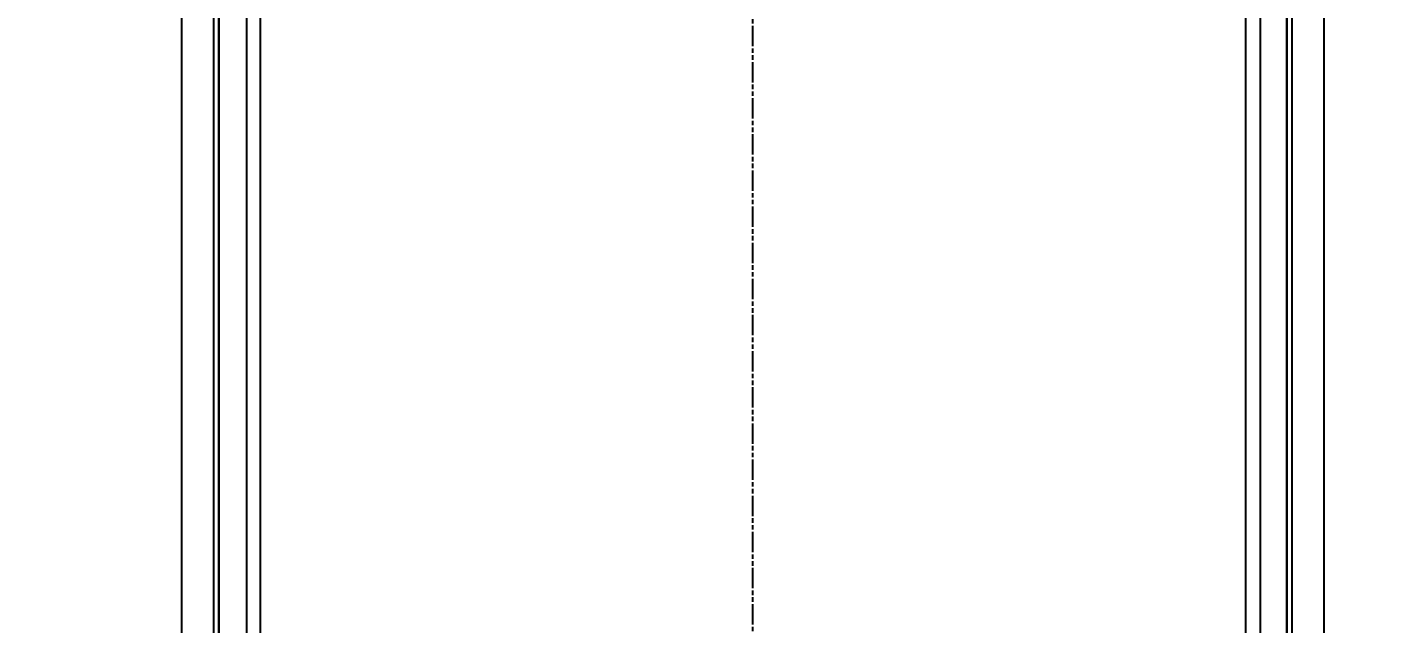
# Model space of a CAD drawing. Header units: inches. Extents: x 1779 to 2225, y 40 to 347.
# Drawn here: x 2052.6 to 2129.6, y 195.3 to 229.3 of the extents above; entities that cross this region are included whole.
import ezdxf

# ---------------------------------------------------------------- set-up
doc = ezdxf.new("R2010")
doc.units = ezdxf.units.IN
doc.header["$LTSCALE"] = 2.574606
doc.header["$MEASUREMENT"] = 0
doc.header["$PDMODE"] = 3
doc.header["$PDSIZE"] = 0.3125
doc.linetypes.add('PHANTOM', pattern=[0.8, 0.45, -0.05, 0.1, -0.05, 0.1, -0.05])
doc.layers.get('Defpoints').update_dxf_attribs({"linetype": 'CONTINUOUS'})
for name, color, linetype in [('Cover lens', 6, 'CONTINUOUS'), ('Dimension', 7, 'CONTINUOUS'), ('sensor AA', 131, 'CONTINUOUS'), ('Sensor outline', 190, 'CONTINUOUS'), ('中心线', 1, 'CONTINUOUS'), ('背面保护膜', 4, 'CONTINUOUS')]:
    doc.layers.add(name, color=color, linetype=linetype)
doc.styles.add('文字样式', font='verdana.ttf', dxfattribs={"height": 2})
doc.dimstyles.new('标注', dxfattribs={"dimtxt": 2, "dimasz": 2, "dimexe": 0.2, "dimexo": 0.2, "dimgap": 0.2, "dimtad": 1, "dimdsep": 46, "dimtxsty": '文字样式', "dimcen": 0, "dimclrd": 256, "dimclre": 256, "dimclrt": 256, "dimadec": 0, "dimazin": 0, "dimtfac": 1, "dimtmove": 0, "dimatfit": 3, "dimfxl": 0, "dimarcsym": 0})

# ---------------------------------------------------------------- blocks, each defined once
blk = doc.blocks.new('12521212')
at = {"layer": 'sensor AA'}
blk.add_lwpolyline([(1560.144, 241.971), (1617.914, 241.971), (1617.914, 146.791), (1560.144, 146.791)], close=True, dxfattribs=at)
at = {"layer": 'Sensor outline'}
blk.add_lwpolyline([(1558.634, 143.961), (1619.484, 143.961), (1558.634, 143.961), (1558.634, 245.421), (1619.484, 245.421), (1619.484, 143.961), (1619.484, 245.421), (1558.634, 245.421)], close=True, dxfattribs=at)
blk = doc.blocks.new('*D59')
at = {"layer": 'Defpoints', "color": 0}
for p in [(2049.771, 248.827), (2064.424, 248.827), (2064.424, 147.367)]:
    blk.add_point(p, dxfattribs=at)
at = {"layer": 'Dimension', "lineweight": -2}
for p, q in [((2064.224, 248.827), (2049.571, 248.827)), ((2049.771, 149.367), (2049.771, 246.827)), ((2064.224, 147.367), (2049.571, 147.367))]:
    blk.add_line(p, q, dxfattribs=at)
at = {"layer": 'Dimension'}
for points in [[(2049.438, 246.827), (2050.104, 246.827), (2049.771, 248.827)], [(2049.438, 149.367), (2050.104, 149.367), (2049.771, 147.367)]]:
    blk.add_solid(points, dxfattribs=at)
at = {"layer": 'Dimension', "insert": (2048.249, 198.097), "char_height": 2, "attachment_point": 5, "rotation": 90, "style": '文字样式'}
blk.add_mtext('101.46%%P0.1(sensor OD)', dxfattribs=at)

msp = doc.modelspace()

# ---------------------------------------------------------------- linework, layer by layer
at = {"layer": 'Cover lens', "linetype": 'Continuous'}
msp.add_lwpolyline([(2068.962, 134.101, -0.395956), (2061.389, 142.165), (2061.389, 251.698, -0.414214), (2069.099, 259.408), (2118.739, 259.408, -0.414214), (2126.449, 251.698), (2126.449, 142.165, -0.395956), (2118.875, 134.101, -0.031377), (2068.962, 134.101)], format="xyb", dxfattribs=at)
msp.add_lwpolyline([(2121.999, 150.398), (2121.999, 243.998), (2065.839, 243.998), (2065.839, 150.398)], close=True, dxfattribs=at)
at = {"layer": 'Dimension'}
msp.add_line((2065.839, 208.015), (2065.839, 208.015), dxfattribs=at)
at = {"layer": '中心线', "linetype": 'PHANTOM'}
msp.add_lwpolyline([(2093.919, 127.29), (2093.919, 262.521)], dxfattribs=at)
at = {"layer": '背面保护膜'}
msp.add_lwpolyline([(2124.044, 249.127), (2063.794, 249.127, 0.414214), (2063.194, 248.527), (2063.194, 147.667, 0.414214), (2063.794, 147.067), (2124.344, 147.067), (2128.844, 147.067, 0.414214), (2129.644, 147.867), (2129.644, 151.867, 0.414214), (2128.844, 152.667), (2124.844, 152.667, -0.414214), (2124.644, 152.867), (2124.644, 248.527, 0.414214)], format="xyb", close=True, dxfattribs=at)

# ---------------------------------------------------------------- block references
at = {"layer": 'Dimension', "xscale": -1}
msp.add_blockref('12521212', (3682.978, 3.407), dxfattribs=at)

# ---------------------------------------------------------------- dimensions: what is measured, and where the dimension line sits
at = {"layer": 'Dimension'}
dim = msp.add_linear_dim(base=(2049.771, 248.827), p1=(2064.424, 147.367), p2=(2064.424, 248.827), angle=90, text='<>%%P0.1(sensor OD)', dimstyle='标注', override={"dimfxl": 0.5}, dxfattribs=at)
dim.commit()
dim.dimension.update_dxf_attribs({"geometry": '*D59', "text_midpoint": (2048.249, 198.097)})

doc.saveas('drawing.dxf')
